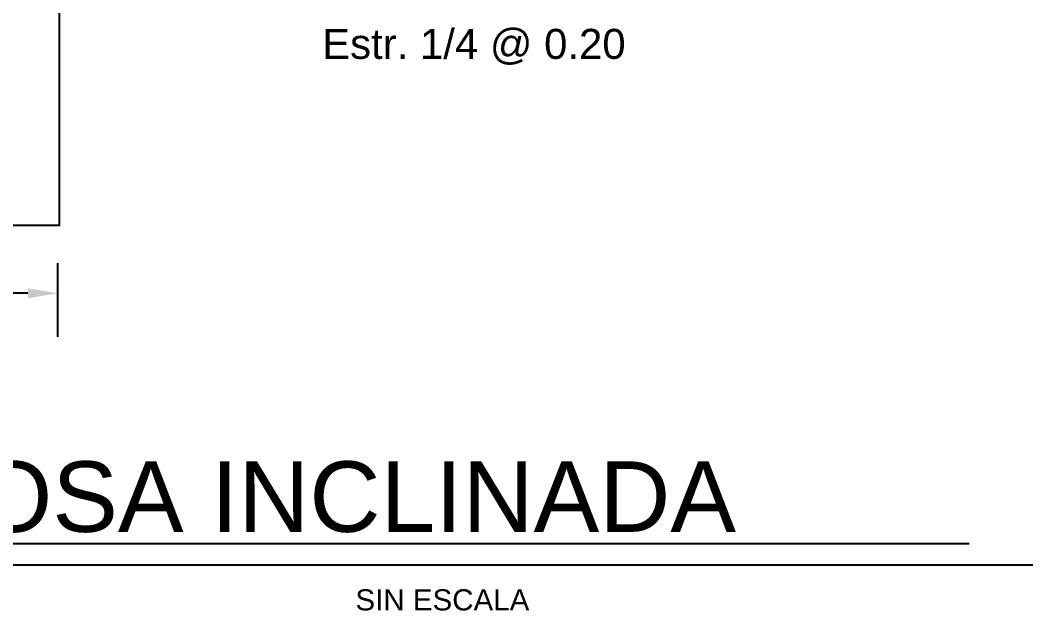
# Model space of a CAD drawing. Header units: inches. Extents: x -370 to 18, y -197 to 199.
# Drawn here: x -230.78 to -224.7, y -32.4 to -28.86 of the extents above; entities that cross this region are included whole.
import ezdxf
from ezdxf.enums import TextEntityAlignment as Align

# ---------------------------------------------------------------- set-up
doc = ezdxf.new("R2010")
doc.units = ezdxf.units.IN
doc.header["$MEASUREMENT"] = 0
doc.header["$PDMODE"] = 34
doc.header["$PDSIZE"] = 0.2
for name, color, linetype in [('015', 1, 'Continuous'), ('2', 2, 'Continuous'), ('3', 3, 'Continuous'), ('6', 6, 'Continuous'), ('TRAMAS', 7, 'Continuous')]:
    doc.layers.add(name, color=color, linetype=linetype)
doc.styles.add('ARIAL', font='arial.ttf', dxfattribs={"height": 0.14})
doc.styles.get("Standard").update_dxf_attribs({"font": 'arial.ttf'})
doc.dimstyles.get("Standard").update_dxf_attribs({"dimtxt": 0.18, "dimasz": 0.18, "dimexe": 0.18, "dimexo": 0.0625, "dimgap": 0.09, "dimtad": 0, "dimtih": 1, "dimtoh": 1, "dimdec": 4, "dimzin": 0, "dimdsep": 46, "dimtxsty": 'Standard', "dimcen": 0.09, "dimadec": 0, "dimazin": 0, "dimtfac": 1, "dimtdec": 4, "dimtofl": 0, "dimtmove": 0, "dimatfit": 3, "dimfxl": 1, "dimtolj": 1, "dimtzin": 0, "dimarcsym": 0})

# ---------------------------------------------------------------- blocks, each defined once
blk = doc.blocks.new('*D582')
at = {"color": 0, "lineweight": -2, "transparency": 16777216}
for p, q in [((6.968, 0.0684), (6.968, 0.5086)), ((9.9798, 0.0684), (9.9798, 0.5086)), ((7.148, 0.3286), (7.7107, 0.3286)), ((9.7998, 0.3286), (9.2371, 0.3286))]:
    blk.add_line(p, q, dxfattribs=at)
at = {"color": 0, "transparency": 16777216}
for points in [[(7.148, 0.3586), (7.148, 0.2986), (6.968, 0.3286)], [(9.7998, 0.3586), (9.7998, 0.2986), (9.9798, 0.3286)]]:
    blk.add_solid(points, dxfattribs=at)
at = {"layer": 'DEFPOINTS', "color": 0, "transparency": 16777216}
for p in [(9.9798, 0.3286), (6.968, 0.0059), (9.9798, 0.0059)]:
    blk.add_point(p, dxfattribs=at)
at = {"color": 0, "transparency": 16777216, "insert": (8.4739, 0.3286), "char_height": 0.18, "attachment_point": 5}
blk.add_mtext('\\A1;Ancho muro', dxfattribs=at)
blk = doc.blocks.new('A$C19EF2EDB')
blk.add_lwpolyline([(6.97657, 3.49748), (9.98857, 3.49748), (9.98857, 0.7344), (6.97657, 0.7344)], close=True)
at = {"layer": '015'}
blk.add_text('Estr. 1/4 @ 0.20', height=0.18, dxfattribs=at).set_placement((11.56515, 1.82397), align=Align.MIDDLE_LEFT)
dim = blk.add_linear_dim(base=(9.97984, 0.32859), p1=(6.96799, 0.00587), p2=(9.97984, 0.00587), text='Ancho muro', dimstyle='Standard', override={"dimdec": 4, "dimtdec": 4, "dimtmove": 0})
dim.commit()
dim.dimension.update_dxf_attribs({"geometry": '*D582', "text_midpoint": (8.47392, 0.32859), "dimtype": 160})

msp = doc.modelspace()

# ---------------------------------------------------------------- linework, layer by layer
at = {"layer": '2'}
msp.add_line((-224.70436, -32.12752), (-238.95323, -32.12752), dxfattribs=at)
at = {"layer": '6'}
msp.add_line((-225.08555, -32.00072), (-238.95323, -32.00072), dxfattribs=at)

# ---------------------------------------------------------------- block references
at = {"layer": 'TRAMAS'}
msp.add_blockref('A$C19EF2EDB', (-240.53178, -30.82661), dxfattribs=at)

# ---------------------------------------------------------------- texts
at = {"layer": '3', "style": 'ARIAL'}
for s, height, p in [('DETALLE DE ARMADO DE LOSA INCLINADA', 0.4226649, (-238.88566, -31.92803)), ('SIN ESCALA ', 0.1267995, (-228.76716, -32.399))]:
    msp.add_text(s, height=height, dxfattribs=at).set_placement(p)

doc.saveas('drawing.dxf')
